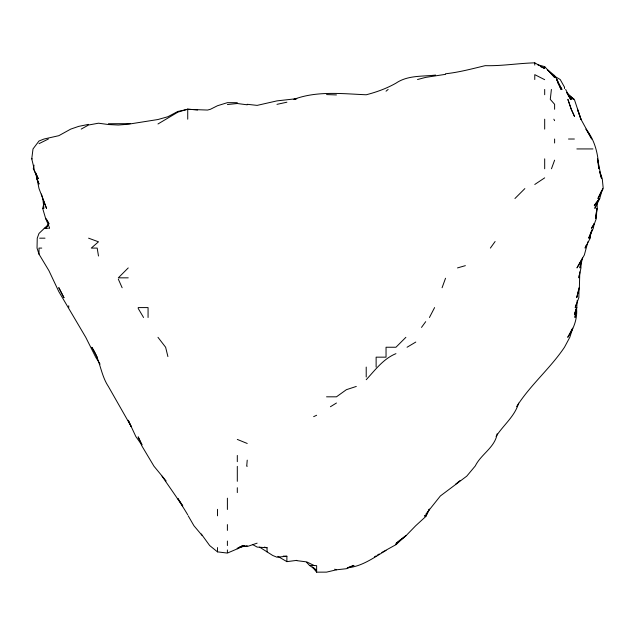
<?xml version="1.0" encoding="UTF-8"?>
<svg xmlns="http://www.w3.org/2000/svg" width="635" height="635" viewBox="0 0 635 635"><rect width="100%" height="100%" fill="white"/><g stroke="black" fill="none" stroke-linecap="round" stroke-linejoin="round"><path stroke-width="0.95" d="M589.78 235.466L589.629 238.173L591.971 230.06M577.231 300.371L576.763 307.586L574.969 317.5L576.485 307.586C577.723 318.294 573.818 328.676 567.73 337.328L572.564 328.239M579.144 275.13L578.922 277.836L580.961 267.922L580.946 262.961M247.221 460.145L246.713 466.233L247.221 466.233M580.239 265.216L579.977 267.922L582.612 258L576.969 267.922L584.351 254.968L587.923 241.776M551.402 89.44L550.275 99.354L554.609 104.291L554.609 109.268M34.028 165.156L33.33 168.767L34.131 168.767L31.75 158.845L33.012 148.931L38.997 141.01L44.029 139.017L58.825 135.684L70.739 129.103L78.661 126.381L88.575 124.373M596.344 212.034L595.543 218.345L597.241 208.423L597.043 203.017M596.575 210.233L596.797 208.423L596.4 218.345L594.265 224.099L591.415 228.259L594.265 223.52L594.265 224.099M497.165 433.784C495.022 447.429 481.092 454.12 475.282 465.947L466.757 476.147L440.357 495.975L425.704 514.39M595.424 205.724L594.884 208.423L599.734 198.509L602.567 188.595M594.265 223.52L593.312 228.259L588.685 238.173L591.796 230.06M575.818 304.879L575.223 307.586L578.842 297.664L579.064 287.75L576.715 297.664L579.366 287.75L579.803 271.883M46.403 219.091L48.911 223.576L45.593 218.345L42.688 208.423L43.799 203.922M572.714 328.311L569.793 337.328L564.483 347.242C550.251 368.467 530.233 385.032 516.572 406.741M442.079 287.75L445.532 278.257M551.474 168.767L554.609 160.155M586.089 245.388L585.065 248.087L590.232 238.173L590.225 236.188M518.644 403.13C514.739 416.489 503.293 425.101 496.054 436.483M429.403 509.199L425.704 516.572L415.719 525.724L405.868 535.869L395.954 543.481L405.868 535.638L395.954 544.671L381.802 552.498M601.408 191.071L597.924 198.509L603.25 188.595L602.258 178.681L599.67 171.466M429.435 317.5L434.602 307.586M425.704 515.811L424.37 515.811L425.704 516.572L429.197 509.199M490.371 248.087L495.109 241.522M421.505 327.414L425.704 321.667M599.456 198.509L594.265 205.422L599.734 198.509M395.954 544.671L400.407 539.806M366.212 379.706C375.158 370.078 383.334 358.767 395.954 353.647M128.238 267.922L118.316 277.836L128.238 277.836M514.945 198.509L524.859 188.595M405.868 337.328L395.954 347.242L386.04 347.242L386.04 357.164L376.126 357.164L376.126 367.078M544.687 177.856L534.773 184.46M48.911 223.996L38.997 233.426L37.243 238.173L37.028 248.087L38.997 254.151L48.911 270.637L58.825 291.624L85.765 337.328L95.694 357.164L100.084 364.165M386.04 91.202L388.136 89.44M455.446 484.362L460.026 480.576M330.422 406.741L336.463 403.011M386.04 550.394C373.856 557.601 361.871 566.634 347.281 567.801M407.059 347.242L415.79 342.059M377.563 554.974L379.262 553.982M237.307 547.989L237.307 548.696L242.784 545.552L237.307 548.846L227.393 553.085L217.48 551.863L209.669 545.552L201.279 533.979M81.185 129.103L88.575 125.008L98.488 123.206L108.402 124.523L118.316 125.031L128.238 124.222L157.98 119.515L167.902 116.721L177.816 111.45L187.73 109.339L207.558 110.053L210.455 109.268L217.48 105.743L227.393 102.664L237.307 102.68M157.98 123.976L177.816 112.181L187.73 109.125L197.644 109.998M374.475 556.824L376.126 555.911M38.997 143.661L48.379 139.017M313.65 416.655L316.635 415.258M237.307 548.696L244.324 545.552L239.062 547.378M356.291 386.445L346.377 389.692L336.463 396.819L326.549 396.819M257.135 543.155L247.221 546.537L243.618 546.362M348.917 567.111L353.997 565.388L346.377 568.714L336.463 569.801L334.661 569.19M457.494 267.922L465.368 265.652M417.505 79.526L425.704 77.375L445.532 74.327M239.109 547.545L247.221 545.552M276.971 104.354L286.885 102.211M445.532 73.771C459.026 72.334 472.059 68.802 485.196 65.659C501.848 66.119 518.231 63.262 534.773 62.849L544.687 68.516L540.56 66.611M277.797 556.355L286.885 561.634L296.799 560.372M435.618 75.073C422.14 76.637 407.813 75.113 395.954 83.177C386.644 88.463 376.563 92.123 366.212 94.774C342.241 93.742 316.809 90.694 293.902 99.354L296.799 98.655L276.971 100.878L257.135 105.386L247.221 104.291M227.393 104.537L237.307 103.513L247.221 104.815M286.885 561.634L286.885 556.244L276.971 557.212L272.709 555.474L259.62 547.14M108.402 123.746L130.223 123.65M312.341 566.888L316.635 572.159L326.549 572.127L336.463 569.801M568.492 139.017L574.381 139.017M576.858 148.931L592.971 148.931M31.75 158.845L32.282 158.845M36.909 178.681L38.997 183.904L36.909 178.681L36.354 174.173M42.688 208.423L43.91 208.423L42.823 198.509L41.41 194M45.593 218.345L48.911 226.235L49.546 228.259L48.911 228.259M44.236 228.259L48.014 228.259M39.64 238.173L45.006 238.173M41.751 248.087L38.997 248.087L38.997 254.151M138.152 307.586L148.066 307.586L148.066 317.5M326.549 94.575L336.463 94.925M306.713 562.467L309.475 565.388L316.635 565.65L316.635 572.159M283.281 556.109L286.885 556.244M267.057 551.902L267.057 547.727L257.135 547.076L252.428 544.465M296.799 560.649L306.713 561.896L313.896 565.388M264.351 547.132L267.057 547.727M537.48 64.683L544.687 66.651L554.609 77.438L548.005 70.318M88.575 238.173L98.488 241.808L91.281 248.087L97.187 248.087L98.488 256.016M237.307 439.42L247.221 443.468M554.609 76.232L560.213 79.526L564.523 87.209M309.475 565.388L316.635 570.444L313.873 567.912M568.293 94.663L574.334 99.354L580.922 119.189L591.756 139.017L585.97 129.103C595.13 140.47 598.241 154.495 598.837 168.767L597.448 158.845L601.575 178.681L599.742 172.371M547.338 69.612L554.609 75.589L557.07 79.526L560.991 89.44L556.641 79.526L561.983 89.44L557.824 82.828M568.992 95.544L573.468 99.354L566.587 92.472M202.255 535.638L193.921 525.724L188.198 515.811M142.049 444.667L138.152 436.848L142.145 446.397L153.98 466.233L166.124 480.965M544.687 79.677L534.773 74.652L534.773 79.526M157.98 337.328L165.624 347.242L167.902 356.568M187.73 514.834C179.919 501.483 170.712 488.966 162.012 476.147M567.944 94.885L571.373 99.354L566.626 92.488M141.724 444.825L135.811 436.483L128.238 420.227L131.207 426.569L108.402 386.517C100.394 374.491 100.211 359.172 91.757 347.242L97.179 357.164M182.745 505.897L177.816 498.459L182.658 505.897M568.635 96.052L570.69 99.354L565.65 89.44M138.152 308.372L143.566 317.5M553.855 119.189L554.609 120.69M33.33 168.767L38.275 178.681L35.489 172.371M118.316 279.138L122.142 287.75M43.164 199.414L46.538 208.423L39.021 188.595L36.997 178.681M34.187 169.664L37.187 178.681L36.774 175.974M564.523 87.376L564.523 88.551M554.609 139.017L554.609 143.002M544.687 66.651L544.687 67.929M544.687 89.44L544.687 94.718M544.687 119.189L544.687 129.103M544.687 158.845L544.687 168.767M534.773 62.849L534.773 65.056M366.212 367.078L366.212 376.992M237.307 455.438L237.307 461.677M237.307 466.352L237.307 481.33M237.307 487.728L237.307 492.601M227.393 498.165L227.393 509.484M227.393 524.581L227.393 530.415M227.393 541.06L227.393 545.552M227.393 549.942L227.393 552.553M217.48 509.341L217.48 515.811M217.48 547.553L217.48 551.863M187.73 109.125L187.73 119.189M68.739 305.76L68.739 307.586M576.739 307.586L574.437 314.325L576.763 307.586M48.387 224.711L45.791 228.259L48.387 224.734M58.841 287.75L63.937 297.664L58.841 287.75M574.437 116.276L571.23 109.268L567.88 99.354L571.278 109.268L574.437 116.276M580.954 119.189L577.477 109.268L580.922 119.189"/></g></svg>
